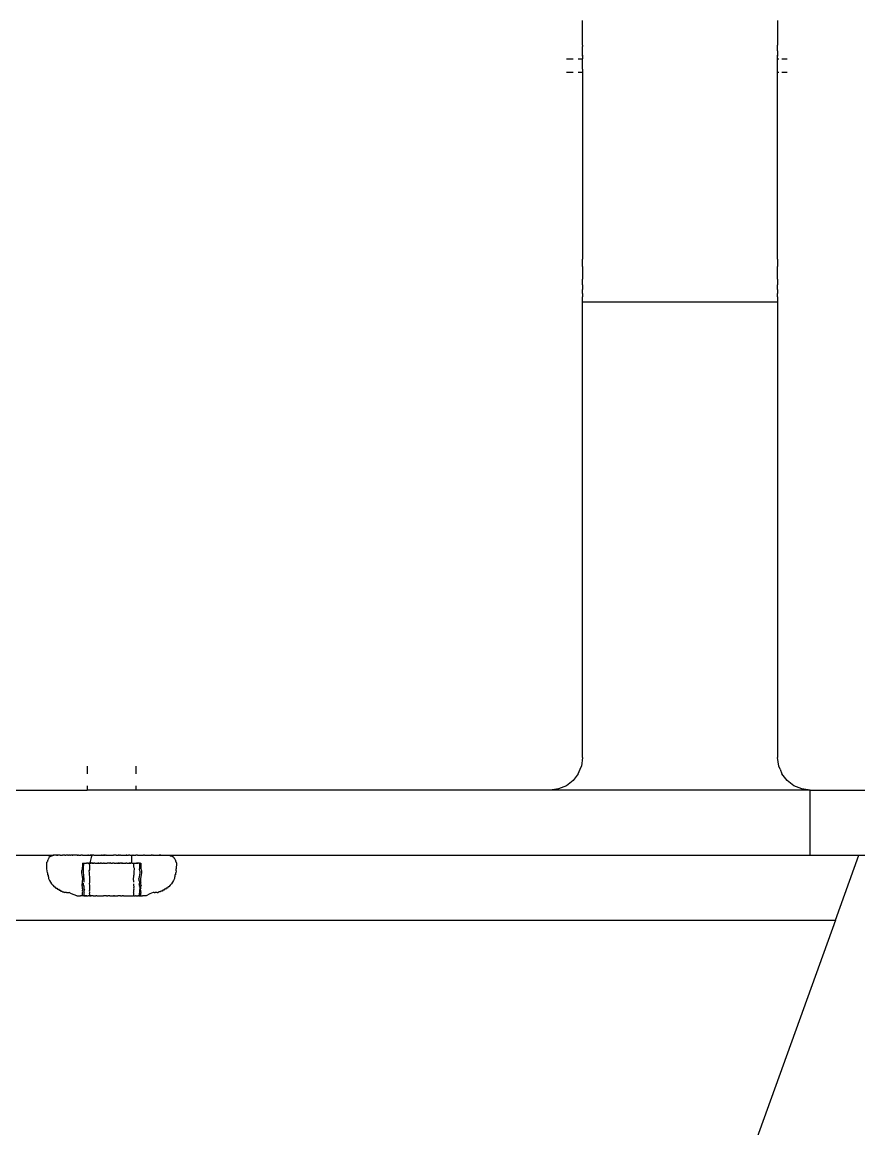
# Model space of a CAD drawing. Header units: millimetres. Extents: x -2916 to 2490, y 92 to 4100.
# Drawn here: x 1226.1 to 1277.6, y 1691 to 1759.1 of the extents above; entities that cross this region are included whole.
import ezdxf

# ---------------------------------------------------------------- set-up
doc = ezdxf.new("R2010")
doc.units = ezdxf.units.MM

msp = doc.modelspace()

# ---------------------------------------------------------------- linework, layer by layer
for p, q in [((1260.555, 1759.005), (1260.555, 1759.21)), ((1272.555, 1759.21), (1272.555, 1759.005)), ((1260.555, 1758.633), (1260.555, 1759.005)), ((1260.555, 1758.121), (1260.555, 1758.633)), ((1272.555, 1759.005), (1272.555, 1758.633)), ((1272.555, 1758.633), (1272.555, 1758.121)), ((1260.555, 1758.066), (1260.555, 1758.121)), ((1260.555, 1757.685), (1260.555, 1758.066)), ((1260.555, 1757.685), (1260.555, 1757.645)), ((1272.555, 1758.121), (1272.555, 1758.066)), ((1272.555, 1758.066), (1272.555, 1757.685)), ((1272.555, 1757.645), (1272.555, 1757.685)), ((1260.555, 1757.645), (1260.555, 1757.606)), ((1260.555, 1757.334), (1260.555, 1757.606)), ((1260.555, 1757.136), (1260.555, 1757.334)), ((1260.555, 1757.075), (1260.555, 1757.136)), ((1260.555, 1757.075), (1260.555, 1757.008)), ((1260.555, 1757.034), (1260.555, 1757.075)), ((1260.555, 1757.008), (1260.555, 1757.034)), ((1260.555, 1757.008), (1260.555, 1756.892)), ((1272.555, 1757.606), (1272.555, 1757.645)), ((1272.555, 1757.334), (1272.555, 1757.606)), ((1272.555, 1757.334), (1272.555, 1757.136)), ((1272.555, 1757.136), (1272.555, 1757.075)), ((1272.555, 1757.008), (1272.555, 1757.075)), ((1272.555, 1757.075), (1272.555, 1757.034)), ((1272.555, 1757.034), (1272.555, 1757.008)), ((1272.555, 1756.892), (1272.555, 1757.008)), ((1259.555, 1756.852), (1259.969, 1756.852)), ((1260.287, 1756.852), (1260.487, 1756.852)), ((1260.487, 1756.852), (1260.555, 1756.852)), ((1260.555, 1756.892), (1260.555, 1756.852)), ((1260.555, 1756.217), (1260.555, 1756.852)), ((1272.555, 1756.852), (1272.555, 1756.892)), ((1272.555, 1756.852), (1272.623, 1756.852)), ((1272.555, 1756.217), (1272.555, 1756.852)), ((1272.823, 1756.852), (1273.14, 1756.852)), ((1259.969, 1756.002), (1259.555, 1756.002)), ((1260.487, 1756.002), (1260.287, 1756.002)), ((1260.555, 1756.002), (1260.487, 1756.002)), ((1260.555, 1756.217), (1260.555, 1756.002)), ((1260.555, 1756.002), (1260.555, 1755.31)), ((1272.555, 1756.002), (1272.555, 1756.217)), ((1272.623, 1756.002), (1272.555, 1756.002)), ((1272.555, 1755.31), (1272.555, 1756.002)), ((1273.14, 1756.002), (1272.823, 1756.002)), ((1260.555, 1755.31), (1260.555, 1754.418)), ((1272.555, 1754.418), (1272.555, 1755.31)), ((1260.555, 1754.418), (1260.555, 1753.543)), ((1272.555, 1753.543), (1272.555, 1754.418)), ((1260.555, 1753.543), (1260.555, 1752.687)), ((1272.555, 1752.687), (1272.555, 1753.543)), ((1260.555, 1752.687), (1260.555, 1751.851)), ((1272.555, 1751.851), (1272.555, 1752.687)), ((1260.555, 1751.851), (1260.555, 1751.039)), ((1272.555, 1751.039), (1272.555, 1751.851)), ((1260.555, 1751.039), (1260.555, 1750.25)), ((1272.555, 1750.25), (1272.555, 1751.039)), ((1260.555, 1750.25), (1260.555, 1749.488)), ((1272.555, 1749.488), (1272.555, 1750.25)), ((1260.555, 1749.488), (1260.555, 1748.754)), ((1272.555, 1748.754), (1272.555, 1749.488)), ((1260.555, 1748.754), (1260.555, 1748.05)), ((1272.555, 1748.05), (1272.555, 1748.754)), ((1260.555, 1748.05), (1260.555, 1747.377)), ((1272.555, 1747.377), (1272.555, 1748.05)), ((1260.555, 1747.377), (1260.555, 1746.736)), ((1272.555, 1746.736), (1272.555, 1747.377)), ((1260.555, 1746.736), (1260.555, 1746.13)), ((1260.555, 1746.13), (1260.555, 1745.56)), ((1272.555, 1746.13), (1272.555, 1746.736)), ((1272.555, 1745.56), (1272.555, 1746.13)), ((1260.555, 1745.56), (1260.555, 1745.026)), ((1272.555, 1745.026), (1272.555, 1745.56)), ((1260.555, 1745.026), (1260.555, 1744.531)), ((1272.555, 1744.531), (1272.555, 1745.026)), ((1260.555, 1744.075), (1260.555, 1744.531)), ((1260.555, 1744.075), (1260.555, 1743.659)), ((1272.555, 1744.531), (1272.555, 1744.075)), ((1272.555, 1743.659), (1272.555, 1744.075)), ((1260.555, 1743.659), (1260.555, 1743.284)), ((1272.555, 1743.284), (1272.555, 1743.659)), ((1260.555, 1742.951), (1260.555, 1743.284)), ((1260.555, 1742.951), (1260.555, 1742.662)), ((1272.555, 1743.284), (1272.555, 1742.951)), ((1272.555, 1742.662), (1272.555, 1742.951)), ((1260.555, 1742.415), (1260.555, 1742.662)), ((1260.555, 1742.415), (1260.555, 1742.213)), ((1260.555, 1742.055), (1260.555, 1742.213)), ((1260.555, 1741.942), (1260.555, 1742.055)), ((1272.555, 1742.662), (1272.555, 1742.415)), ((1272.555, 1742.213), (1272.555, 1742.415)), ((1272.555, 1742.213), (1272.555, 1742.055)), ((1272.555, 1742.055), (1272.555, 1741.942)), ((1260.555, 1741.874), (1260.555, 1741.942)), ((1272.555, 1741.874), (1260.555, 1741.874)), ((1260.555, 1713.851), (1260.555, 1741.874)), ((1272.555, 1741.942), (1272.555, 1741.874)), ((1272.555, 1741.874), (1272.555, 1713.851)), ((1260.555, 1713.851), (1260.487, 1713.334)), ((1272.623, 1713.334), (1272.555, 1713.851)), ((1230.064, 1713.334), (1230.064, 1712.851)), ((1233.045, 1713.334), (1233.045, 1712.851)), ((1260.287, 1712.851), (1259.969, 1712.437)), ((1260.287, 1712.851), (1260.402, 1713.144)), ((1260.402, 1713.144), (1260.487, 1713.334)), ((1272.707, 1713.144), (1272.623, 1713.334)), ((1272.707, 1713.144), (1272.823, 1712.851)), ((1273.14, 1712.437), (1272.823, 1712.851)), ((1230.064, 1712.119), (1230.064, 1711.92)), ((1233.045, 1712.119), (1233.045, 1711.92)), ((1259.555, 1712.119), (1259.072, 1711.92)), ((1259.969, 1712.437), (1259.555, 1712.119)), ((1273.555, 1712.119), (1273.14, 1712.437)), ((1274.037, 1711.92), (1273.555, 1712.119)), ((1224.555, 1711.851), (1230.064, 1711.851)), ((1230.064, 1711.92), (1230.064, 1711.851)), ((1230.097, 1711.851), (1230.064, 1711.851)), ((1230.153, 1711.851), (1230.097, 1711.851)), ((1230.231, 1711.851), (1230.153, 1711.851)), ((1230.33, 1711.851), (1230.231, 1711.851)), ((1230.448, 1711.851), (1230.33, 1711.851)), ((1230.475, 1711.851), (1230.448, 1711.851)), ((1230.583, 1711.851), (1230.475, 1711.851)), ((1230.614, 1711.851), (1230.583, 1711.851)), ((1230.734, 1711.851), (1230.614, 1711.851)), ((1230.768, 1711.851), (1230.734, 1711.851)), ((1230.898, 1711.851), (1230.768, 1711.851)), ((1230.934, 1711.851), (1230.898, 1711.851)), ((1231.072, 1711.851), (1230.934, 1711.851)), ((1231.11, 1711.851), (1231.072, 1711.851)), ((1231.254, 1711.851), (1231.11, 1711.851)), ((1231.293, 1711.851), (1231.254, 1711.851)), ((1231.441, 1711.851), (1231.293, 1711.851)), ((1231.48, 1711.851), (1231.441, 1711.851)), ((1231.629, 1711.851), (1231.48, 1711.851)), ((1231.669, 1711.851), (1231.629, 1711.851)), ((1231.816, 1711.851), (1231.669, 1711.851)), ((1231.855, 1711.851), (1231.816, 1711.851)), ((1231.999, 1711.851), (1231.855, 1711.851)), ((1232.037, 1711.851), (1231.999, 1711.851)), ((1232.175, 1711.851), (1232.037, 1711.851)), ((1232.211, 1711.851), (1232.175, 1711.851)), ((1232.342, 1711.851), (1232.211, 1711.851)), ((1232.375, 1711.851), (1232.342, 1711.851)), ((1232.495, 1711.851), (1232.375, 1711.851)), ((1232.526, 1711.851), (1232.495, 1711.851)), ((1232.634, 1711.851), (1232.526, 1711.851)), ((1232.662, 1711.851), (1232.634, 1711.851)), ((1232.78, 1711.851), (1232.662, 1711.851)), ((1232.879, 1711.851), (1232.78, 1711.851)), ((1232.957, 1711.851), (1232.879, 1711.851)), ((1233.012, 1711.851), (1232.957, 1711.851)), ((1233.045, 1711.851), (1233.012, 1711.851)), ((1233.045, 1711.92), (1233.045, 1711.851)), ((1258.555, 1711.851), (1233.045, 1711.851)), ((1259.072, 1711.92), (1258.555, 1711.851)), ((1274.555, 1711.851), (1258.555, 1711.851)), ((1274.555, 1711.851), (1274.037, 1711.92)), ((1274.555, 1707.851), (1274.555, 1711.851)), ((1274.555, 1711.851), (1280.064, 1711.851)), ((1185.146, 1707.842), (1227.963, 1707.842)), ((1227.558, 1707.351), (1227.555, 1706.999)), ((1227.578, 1707.403), (1227.558, 1707.351)), ((1227.578, 1707.403), (1227.588, 1707.449)), ((1227.588, 1707.449), (1227.614, 1707.449)), ((1227.616, 1707.543), (1227.614, 1707.449)), ((1227.616, 1707.543), (1227.642, 1707.543)), ((1227.662, 1707.629), (1227.642, 1707.543)), ((1227.662, 1707.629), (1227.687, 1707.629)), ((1227.708, 1707.705), (1227.687, 1707.629)), ((1227.784, 1707.767), (1227.708, 1707.705)), ((1227.824, 1707.767), (1227.784, 1707.767)), ((1227.87, 1707.813), (1227.824, 1707.767)), ((1227.942, 1707.813), (1227.87, 1707.813)), ((1227.963, 1707.842), (1227.942, 1707.813)), ((1228.034, 1707.842), (1227.963, 1707.842)), ((1227.963, 1707.842), (1228.002, 1707.842)), ((1228.034, 1707.842), (1228.002, 1707.842)), ((1228.074, 1707.842), (1228.034, 1707.842)), ((1228.123, 1707.842), (1228.074, 1707.842)), ((1228.18, 1707.842), (1228.123, 1707.842)), ((1228.245, 1707.842), (1228.18, 1707.842)), ((1228.18, 1707.842), (1228.217, 1707.842)), ((1228.217, 1707.842), (1228.245, 1707.842)), ((1228.319, 1707.842), (1228.245, 1707.842)), ((1228.365, 1707.842), (1228.319, 1707.842)), ((1228.4, 1707.842), (1228.365, 1707.842)), ((1228.4, 1707.842), (1228.45, 1707.842)), ((1228.45, 1707.842), (1228.488, 1707.842)), ((1228.488, 1707.842), (1228.543, 1707.842)), ((1228.584, 1707.842), (1228.543, 1707.842)), ((1228.643, 1707.842), (1228.584, 1707.842)), ((1228.687, 1707.842), (1228.643, 1707.842)), ((1228.687, 1707.842), (1228.75, 1707.842)), ((1228.797, 1707.842), (1228.75, 1707.842)), ((1228.864, 1707.842), (1228.797, 1707.842)), ((1228.864, 1707.842), (1228.914, 1707.842)), ((1228.985, 1707.842), (1228.914, 1707.842)), ((1228.985, 1707.842), (1229.037, 1707.842)), ((1229.111, 1707.842), (1229.037, 1707.842)), ((1229.139, 1707.851), (1229.111, 1707.842)), ((1229.166, 1707.842), (1229.111, 1707.842)), ((1229.139, 1707.851), (1229.166, 1707.842)), ((1229.244, 1707.842), (1229.166, 1707.842)), ((1229.301, 1707.842), (1229.244, 1707.842)), ((1229.382, 1707.842), (1229.301, 1707.842)), ((1229.442, 1707.842), (1229.382, 1707.842)), ((1229.442, 1707.842), (1229.476, 1707.851)), ((1229.525, 1707.842), (1229.476, 1707.851)), ((1229.525, 1707.842), (1229.587, 1707.842)), ((1229.587, 1707.842), (1229.64, 1707.851)), ((1229.64, 1707.851), (1229.673, 1707.842)), ((1229.719, 1707.851), (1229.673, 1707.842)), ((1229.765, 1707.851), (1229.719, 1707.851)), ((1229.765, 1707.851), (1229.826, 1707.842)), ((1229.768, 1707.351), (1229.803, 1707.351)), ((1229.768, 1707.351), (1229.768, 1707.225)), ((1229.803, 1707.351), (1229.856, 1707.351)), ((1229.856, 1707.351), (1229.803, 1707.153)), ((1229.826, 1707.842), (1229.88, 1707.851)), ((1229.856, 1707.351), (1229.925, 1707.351)), ((1229.856, 1707.351), (1229.887, 1707.351)), ((1229.88, 1707.851), (1229.95, 1707.851)), ((1229.887, 1707.351), (1229.925, 1707.351)), ((1229.925, 1707.351), (1229.961, 1707.351)), ((1229.95, 1707.851), (1229.983, 1707.842)), ((1229.961, 1707.351), (1230.012, 1707.351)), ((1229.983, 1707.842), (1230.042, 1707.851)), ((1230.077, 1707.351), (1230.012, 1707.351)), ((1230.049, 1707.351), (1230.012, 1707.351)), ((1230.042, 1707.851), (1230.079, 1707.849)), ((1230.104, 1707.351), (1230.049, 1707.351)), ((1230.147, 1707.351), (1230.077, 1707.351)), ((1230.104, 1707.351), (1230.077, 1707.351)), ((1230.079, 1707.849), (1230.106, 1707.851)), ((1230.079, 1707.849), (1230.144, 1707.842)), ((1230.104, 1707.351), (1230.147, 1707.351)), ((1230.144, 1707.842), (1230.106, 1707.851)), ((1230.144, 1707.842), (1230.212, 1707.842)), ((1230.147, 1707.351), (1230.19, 1707.351)), ((1230.241, 1707.351), (1230.19, 1707.351)), ((1230.19, 1707.351), (1230.192, 1707.177)), ((1230.212, 1707.842), (1230.241, 1707.851)), ((1230.212, 1707.842), (1230.28, 1707.846)), ((1230.308, 1707.842), (1230.241, 1707.851)), ((1230.241, 1707.351), (1230.285, 1707.351)), ((1230.259, 1707.543), (1230.249, 1707.449)), ((1230.249, 1707.449), (1230.285, 1707.351)), ((1230.274, 1707.629), (1230.259, 1707.543)), ((1230.294, 1707.705), (1230.274, 1707.629)), ((1230.28, 1707.846), (1230.308, 1707.842)), ((1230.348, 1707.351), (1230.285, 1707.351)), ((1230.319, 1707.767), (1230.294, 1707.705)), ((1230.378, 1707.851), (1230.308, 1707.842)), ((1230.308, 1707.842), (1230.34, 1707.851)), ((1230.308, 1707.842), (1230.319, 1707.767)), ((1230.348, 1707.351), (1230.311, 1707.351)), ((1230.34, 1707.851), (1230.378, 1707.851)), ((1230.424, 1707.351), (1230.348, 1707.351)), ((1230.348, 1707.351), (1230.38, 1707.351)), ((1230.434, 1707.851), (1230.378, 1707.851)), ((1230.38, 1707.351), (1230.424, 1707.351)), ((1230.424, 1707.351), (1230.464, 1707.351)), ((1230.475, 1707.842), (1230.434, 1707.851)), ((1230.521, 1707.351), (1230.464, 1707.351)), ((1230.475, 1707.842), (1230.517, 1707.851)), ((1230.517, 1707.851), (1230.569, 1707.851)), ((1230.521, 1707.351), (1230.565, 1707.351)), ((1230.565, 1707.351), (1230.662, 1707.351)), ((1230.569, 1707.851), (1230.645, 1707.842)), ((1230.569, 1707.851), (1230.598, 1707.851)), ((1230.598, 1707.851), (1230.645, 1707.842)), ((1230.645, 1707.842), (1230.669, 1707.851)), ((1230.645, 1707.842), (1230.71, 1707.851)), ((1230.662, 1707.351), (1230.708, 1707.351)), ((1230.662, 1707.351), (1230.735, 1707.351)), ((1230.669, 1707.851), (1230.71, 1707.851)), ((1230.778, 1707.351), (1230.708, 1707.351)), ((1230.71, 1707.851), (1230.774, 1707.851)), ((1230.735, 1707.351), (1230.805, 1707.351)), ((1230.774, 1707.851), (1230.816, 1707.842)), ((1230.778, 1707.351), (1230.805, 1707.351)), ((1230.805, 1707.351), (1230.871, 1707.351)), ((1230.816, 1707.842), (1230.871, 1707.851)), ((1230.871, 1707.851), (1230.915, 1707.849)), ((1230.871, 1707.351), (1230.902, 1707.373)), ((1230.949, 1707.351), (1230.902, 1707.373)), ((1230.915, 1707.849), (1230.944, 1707.851)), ((1230.915, 1707.849), (1230.99, 1707.842)), ((1230.99, 1707.842), (1230.944, 1707.851)), ((1230.949, 1707.351), (1231.02, 1707.351)), ((1230.99, 1707.842), (1231.064, 1707.842)), ((1231.02, 1707.351), (1231.061, 1707.351)), ((1231.109, 1707.351), (1231.061, 1707.351)), ((1231.089, 1707.851), (1231.064, 1707.842)), ((1231.117, 1707.848), (1231.064, 1707.842)), ((1231.089, 1707.851), (1231.117, 1707.848)), ((1231.109, 1707.351), (1231.14, 1707.351)), ((1231.117, 1707.848), (1231.179, 1707.851)), ((1231.143, 1707.851), (1231.117, 1707.848)), ((1231.14, 1707.351), (1231.196, 1707.351)), ((1231.143, 1707.851), (1231.179, 1707.851)), ((1231.235, 1707.851), (1231.179, 1707.851)), ((1231.196, 1707.351), (1231.258, 1707.351)), ((1231.235, 1707.851), (1231.345, 1707.851)), ((1231.258, 1707.351), (1231.286, 1707.351)), ((1231.345, 1707.351), (1231.286, 1707.351)), ((1231.314, 1707.351), (1231.286, 1707.351)), ((1231.386, 1707.351), (1231.314, 1707.351)), ((1231.345, 1707.851), (1231.435, 1707.851)), ((1231.386, 1707.351), (1231.345, 1707.351)), ((1231.432, 1707.351), (1231.386, 1707.351)), ((1231.432, 1707.351), (1231.469, 1707.374)), ((1231.435, 1707.851), (1231.514, 1707.851)), ((1231.514, 1707.351), (1231.469, 1707.374)), ((1231.514, 1707.851), (1231.56, 1707.851)), ((1231.514, 1707.351), (1231.578, 1707.351)), ((1231.56, 1707.851), (1231.592, 1707.842)), ((1231.578, 1707.351), (1231.617, 1707.351)), ((1231.592, 1707.842), (1231.685, 1707.851)), ((1231.685, 1707.351), (1231.617, 1707.351)), ((1231.763, 1707.851), (1231.685, 1707.851)), ((1231.724, 1707.351), (1231.685, 1707.351)), ((1231.724, 1707.351), (1231.798, 1707.351)), ((1231.853, 1707.851), (1231.763, 1707.851)), ((1231.798, 1707.351), (1231.824, 1707.351)), ((1231.853, 1707.851), (1231.931, 1707.851)), ((1231.853, 1707.373), (1231.87, 1707.351)), ((1231.87, 1707.351), (1231.944, 1707.351)), ((1231.931, 1707.851), (1231.967, 1707.851)), ((1231.944, 1707.351), (1232.015, 1707.351)), ((1231.969, 1707.351), (1231.944, 1707.351)), ((1232.015, 1707.851), (1231.967, 1707.851)), ((1232.015, 1707.351), (1231.969, 1707.351)), ((1232.015, 1707.851), (1232.046, 1707.842)), ((1232.015, 1707.351), (1232.084, 1707.351)), ((1232.084, 1707.351), (1232.045, 1707.351)), ((1232.112, 1707.851), (1232.046, 1707.842)), ((1232.114, 1707.351), (1232.084, 1707.351)), ((1232.112, 1707.851), (1232.169, 1707.851)), ((1232.169, 1707.351), (1232.114, 1707.351)), ((1232.169, 1707.851), (1232.238, 1707.851)), ((1232.238, 1707.351), (1232.169, 1707.351)), ((1232.169, 1707.351), (1232.21, 1707.351)), ((1232.238, 1707.351), (1232.21, 1707.351)), ((1232.238, 1707.851), (1232.312, 1707.851)), ((1232.238, 1707.351), (1232.312, 1707.362)), ((1232.312, 1707.851), (1232.374, 1707.851)), ((1232.312, 1707.362), (1232.374, 1707.351)), ((1232.374, 1707.851), (1232.44, 1707.851)), ((1232.374, 1707.351), (1232.447, 1707.351)), ((1232.44, 1707.851), (1232.465, 1707.842)), ((1232.495, 1707.351), (1232.447, 1707.351)), ((1232.465, 1707.842), (1232.521, 1707.851)), ((1232.495, 1707.851), (1232.465, 1707.842)), ((1232.495, 1707.851), (1232.552, 1707.851)), ((1232.495, 1707.351), (1232.552, 1707.351)), ((1232.521, 1707.851), (1232.552, 1707.851)), ((1232.552, 1707.851), (1232.599, 1707.851)), ((1232.552, 1707.351), (1232.599, 1707.351)), ((1232.645, 1707.851), (1232.599, 1707.851)), ((1232.599, 1707.351), (1232.645, 1707.351)), ((1232.683, 1707.851), (1232.645, 1707.851)), ((1232.718, 1707.351), (1232.645, 1707.351)), ((1232.645, 1707.351), (1232.683, 1707.351)), ((1232.683, 1707.851), (1232.745, 1707.851)), ((1232.683, 1707.351), (1232.745, 1707.351)), ((1232.745, 1707.351), (1232.718, 1707.351)), ((1232.745, 1707.851), (1232.818, 1707.851)), ((1232.745, 1707.851), (1232.786, 1707.851)), ((1232.786, 1707.351), (1232.745, 1707.351)), ((1232.786, 1707.851), (1232.818, 1707.851)), ((1232.786, 1707.851), (1232.791, 1707.767)), ((1232.791, 1707.767), (1232.786, 1707.705)), ((1232.786, 1707.705), (1232.786, 1707.629)), ((1232.786, 1707.629), (1232.786, 1707.543)), ((1232.786, 1707.543), (1232.786, 1707.449)), ((1232.786, 1707.449), (1232.786, 1707.351)), ((1232.824, 1707.351), (1232.786, 1707.351)), ((1232.818, 1707.851), (1232.868, 1707.851)), ((1232.824, 1707.351), (1232.868, 1707.351)), ((1232.897, 1707.842), (1232.868, 1707.851)), ((1232.868, 1707.351), (1232.919, 1707.351)), ((1232.897, 1707.842), (1232.954, 1707.851)), ((1232.919, 1707.351), (1232.962, 1707.351)), ((1232.919, 1707.351), (1232.919, 1707.125)), ((1232.954, 1707.851), (1233.003, 1707.851)), ((1232.962, 1707.351), (1233.032, 1707.351)), ((1232.962, 1707.351), (1233.005, 1707.351)), ((1233.003, 1707.851), (1233.059, 1707.842)), ((1233.005, 1707.351), (1233.06, 1707.351)), ((1233.005, 1707.351), (1233.032, 1707.351)), ((1233.032, 1707.351), (1233.098, 1707.351)), ((1233.087, 1707.851), (1233.059, 1707.842)), ((1233.06, 1707.351), (1233.098, 1707.351)), ((1233.135, 1707.851), (1233.087, 1707.851)), ((1233.168, 1707.351), (1233.098, 1707.351)), ((1233.098, 1707.351), (1233.14, 1707.351)), ((1233.164, 1707.851), (1233.135, 1707.851)), ((1233.14, 1707.351), (1233.168, 1707.351)), ((1233.164, 1707.851), (1233.218, 1707.842)), ((1233.232, 1707.351), (1233.168, 1707.351)), ((1233.218, 1707.842), (1233.279, 1707.851)), ((1233.232, 1707.351), (1233.273, 1707.351)), ((1233.335, 1707.351), (1233.273, 1707.351)), ((1233.273, 1707.351), (1233.273, 1707.243)), ((1233.279, 1707.851), (1233.307, 1707.849)), ((1233.307, 1707.849), (1233.345, 1707.851)), ((1233.307, 1707.849), (1233.372, 1707.842)), ((1233.345, 1707.851), (1233.372, 1707.842)), ((1233.363, 1707.351), (1233.368, 1706.999)), ((1233.372, 1707.842), (1233.436, 1707.842)), ((1233.436, 1707.842), (1233.469, 1707.851)), ((1233.469, 1707.851), (1233.522, 1707.842)), ((1233.584, 1707.842), (1233.522, 1707.842)), ((1233.584, 1707.842), (1233.634, 1707.851)), ((1233.634, 1707.851), (1233.668, 1707.842)), ((1233.668, 1707.842), (1233.707, 1707.851)), ((1233.707, 1707.851), (1233.75, 1707.851)), ((1233.75, 1707.851), (1233.808, 1707.842)), ((1233.808, 1707.842), (1233.862, 1707.851)), ((1233.862, 1707.851), (1233.943, 1707.842)), ((1233.943, 1707.842), (1233.97, 1707.851)), ((1233.943, 1707.842), (1233.998, 1707.842)), ((1233.97, 1707.851), (1233.998, 1707.842)), ((1234.036, 1707.851), (1233.998, 1707.842)), ((1234.036, 1707.851), (1234.074, 1707.851)), ((1234.125, 1707.842), (1234.074, 1707.851)), ((1234.125, 1707.842), (1234.174, 1707.851)), ((1234.174, 1707.851), (1234.234, 1707.851)), ((1234.234, 1707.851), (1234.269, 1707.851)), ((1234.269, 1707.851), (1234.312, 1707.842)), ((1234.312, 1707.842), (1234.359, 1707.851)), ((1234.359, 1707.851), (1234.444, 1707.851)), ((1234.444, 1707.851), (1234.495, 1707.851)), ((1234.495, 1707.851), (1234.524, 1707.851)), ((1234.566, 1707.842), (1234.495, 1707.851)), ((1234.524, 1707.851), (1234.599, 1707.851)), ((1234.599, 1707.851), (1234.566, 1707.842)), ((1234.599, 1707.851), (1234.669, 1707.851)), ((1234.669, 1707.851), (1234.733, 1707.851)), ((1234.733, 1707.851), (1234.792, 1707.851)), ((1234.792, 1707.851), (1234.844, 1707.851)), ((1234.844, 1707.851), (1234.892, 1707.851)), ((1234.892, 1707.851), (1234.933, 1707.851)), ((1234.933, 1707.851), (1234.968, 1707.851)), ((1234.968, 1707.851), (1234.998, 1707.851)), ((1234.968, 1707.851), (1235.035, 1707.842)), ((1235.035, 1707.842), (1235.076, 1707.842)), ((1235.076, 1707.842), (1235.108, 1707.842)), ((1235.076, 1707.842), (1235.146, 1707.842)), ((1235.108, 1707.842), (1235.146, 1707.842)), ((1235.146, 1707.842), (1274.555, 1707.851)), ((1235.146, 1707.842), (1235.167, 1707.813)), ((1235.167, 1707.813), (1235.239, 1707.813)), ((1235.239, 1707.813), (1235.286, 1707.767)), ((1235.286, 1707.767), (1235.326, 1707.767)), ((1235.326, 1707.767), (1235.401, 1707.705)), ((1235.401, 1707.705), (1235.422, 1707.629)), ((1235.447, 1707.629), (1235.422, 1707.629)), ((1235.447, 1707.629), (1235.468, 1707.543)), ((1235.493, 1707.543), (1235.468, 1707.543)), ((1235.493, 1707.543), (1235.496, 1707.449)), ((1235.522, 1707.449), (1235.496, 1707.449)), ((1235.522, 1707.449), (1235.555, 1707.351)), ((1235.555, 1707.351), (1235.542, 1706.999)), ((1274.555, 1707.851), (1277.555, 1707.851)), ((1276.113, 1703.851), (1277.555, 1707.851)), ((1277.555, 1707.851), (1277.963, 1707.842)), ((1227.555, 1706.999), (1227.583, 1706.877)), ((1227.583, 1706.877), (1227.598, 1706.755)), ((1227.598, 1706.755), (1227.624, 1706.755)), ((1227.624, 1706.755), (1227.623, 1706.636)), ((1227.623, 1706.636), (1227.648, 1706.636)), ((1227.648, 1706.636), (1227.657, 1706.518)), ((1229.726, 1706.931), (1229.708, 1706.877)), ((1229.708, 1706.877), (1229.715, 1706.755)), ((1229.715, 1706.755), (1229.726, 1706.636)), ((1229.749, 1706.999), (1229.726, 1706.931)), ((1229.726, 1706.636), (1229.742, 1706.518)), ((1229.768, 1707.225), (1229.749, 1706.999)), ((1229.803, 1707.153), (1229.803, 1706.999)), ((1229.803, 1706.999), (1229.803, 1706.945)), ((1229.803, 1706.945), (1229.809, 1706.877)), ((1229.809, 1706.877), (1229.816, 1706.755)), ((1229.816, 1706.755), (1229.827, 1706.636)), ((1229.827, 1706.636), (1229.842, 1706.518)), ((1230.193, 1706.942), (1230.17, 1706.877)), ((1230.17, 1706.877), (1230.175, 1706.755)), ((1230.175, 1706.755), (1230.184, 1706.636)), ((1230.184, 1706.636), (1230.196, 1706.518)), ((1230.192, 1707.177), (1230.193, 1706.999)), ((1230.193, 1706.999), (1230.193, 1706.942)), ((1232.919, 1707.125), (1232.948, 1707.055)), ((1232.926, 1706.636), (1232.919, 1706.57)), ((1232.934, 1706.755), (1232.926, 1706.636)), ((1232.939, 1706.877), (1232.934, 1706.755)), ((1232.944, 1706.969), (1232.939, 1706.877)), ((1232.945, 1706.999), (1232.944, 1706.969)), ((1232.948, 1707.055), (1232.945, 1706.999)), ((1233.283, 1706.636), (1233.268, 1706.518)), ((1233.273, 1707.243), (1233.273, 1706.999)), ((1233.28, 1706.967), (1233.273, 1706.999)), ((1233.3, 1706.877), (1233.28, 1706.967)), ((1233.293, 1706.755), (1233.283, 1706.636)), ((1233.3, 1706.877), (1233.293, 1706.755)), ((1233.383, 1706.636), (1233.367, 1706.518)), ((1233.368, 1706.999), (1233.377, 1706.967)), ((1233.377, 1706.967), (1233.401, 1706.877)), ((1233.394, 1706.755), (1233.383, 1706.636)), ((1233.401, 1706.877), (1233.394, 1706.755)), ((1235.461, 1706.636), (1235.452, 1706.518)), ((1235.487, 1706.636), (1235.461, 1706.636)), ((1235.511, 1706.755), (1235.485, 1706.755)), ((1235.485, 1706.755), (1235.487, 1706.636)), ((1235.526, 1706.877), (1235.511, 1706.755)), ((1235.526, 1706.877), (1235.542, 1706.999)), ((1227.657, 1706.518), (1227.683, 1706.518)), ((1227.683, 1706.518), (1227.685, 1706.404)), ((1227.685, 1706.404), (1227.738, 1706.294)), ((1227.738, 1706.294), (1227.8, 1706.188)), ((1227.8, 1706.188), (1227.87, 1706.088)), ((1227.87, 1706.088), (1227.948, 1705.994)), ((1227.948, 1705.994), (1228.034, 1705.906)), ((1229.747, 1706.188), (1229.729, 1705.994)), ((1229.729, 1705.994), (1229.744, 1705.85)), ((1229.742, 1706.518), (1229.763, 1706.404)), ((1229.763, 1706.404), (1229.747, 1706.188)), ((1229.803, 1706.033), (1229.824, 1706.088)), ((1229.803, 1706.033), (1229.819, 1705.994)), ((1229.819, 1705.994), (1229.843, 1705.942)), ((1229.824, 1706.088), (1229.839, 1706.116)), ((1229.842, 1706.518), (1229.861, 1706.404)), ((1229.843, 1705.942), (1229.86, 1705.906)), ((1229.861, 1706.404), (1229.856, 1706.294)), ((1229.856, 1706.294), (1229.856, 1706.188)), ((1230.198, 1706.188), (1230.177, 1706.088)), ((1230.177, 1706.088), (1230.207, 1705.994)), ((1230.196, 1706.518), (1230.211, 1706.404)), ((1230.211, 1706.404), (1230.198, 1706.294)), ((1230.198, 1706.294), (1230.198, 1706.188)), ((1230.207, 1705.994), (1230.2, 1705.906)), ((1232.898, 1706.404), (1232.887, 1706.333)), ((1232.887, 1706.333), (1232.919, 1706.294)), ((1232.914, 1706.518), (1232.898, 1706.404)), ((1232.902, 1706.088), (1232.903, 1705.994)), ((1232.903, 1705.994), (1232.938, 1705.906)), ((1232.919, 1706.57), (1232.914, 1706.518)), ((1232.919, 1706.294), (1232.919, 1706.188)), ((1233.268, 1706.518), (1233.248, 1706.404)), ((1233.267, 1706.294), (1233.248, 1706.404)), ((1233.261, 1706.088), (1233.251, 1706.061)), ((1233.291, 1705.994), (1233.251, 1706.061)), ((1233.293, 1706.188), (1233.261, 1706.088)), ((1233.291, 1705.994), (1233.265, 1705.939)), ((1233.265, 1705.939), (1233.283, 1705.906)), ((1233.293, 1706.188), (1233.267, 1706.294)), ((1233.347, 1706.404), (1233.333, 1706.343)), ((1233.36, 1706.294), (1233.333, 1706.343)), ((1233.38, 1705.994), (1233.337, 1705.906)), ((1233.367, 1706.518), (1233.347, 1706.404)), ((1233.362, 1706.188), (1233.349, 1706.148)), ((1233.36, 1706.088), (1233.349, 1706.148)), ((1233.362, 1706.188), (1233.36, 1706.294)), ((1233.38, 1705.994), (1233.36, 1706.088)), ((1235.161, 1705.994), (1235.076, 1705.906)), ((1235.239, 1706.088), (1235.161, 1705.994)), ((1235.31, 1706.188), (1235.239, 1706.088)), ((1235.371, 1706.294), (1235.31, 1706.188)), ((1235.425, 1706.404), (1235.371, 1706.294)), ((1235.427, 1706.518), (1235.425, 1706.404)), ((1235.452, 1706.518), (1235.427, 1706.518)), ((1228.034, 1705.906), (1228.071, 1705.906)), ((1228.071, 1705.906), (1228.126, 1705.826)), ((1228.126, 1705.826), (1228.163, 1705.826)), ((1228.163, 1705.826), (1228.193, 1705.826)), ((1228.193, 1705.826), (1228.225, 1705.754)), ((1228.225, 1705.754), (1228.26, 1705.754)), ((1228.26, 1705.754), (1228.29, 1705.754)), ((1228.29, 1705.754), (1228.329, 1705.69)), ((1228.329, 1705.69), (1228.363, 1705.69)), ((1228.363, 1705.69), (1228.392, 1705.69)), ((1228.392, 1705.69), (1228.438, 1705.634)), ((1228.438, 1705.634), (1228.499, 1705.634)), ((1228.499, 1705.634), (1228.551, 1705.588)), ((1228.551, 1705.588), (1228.61, 1705.588)), ((1228.61, 1705.588), (1228.628, 1705.568)), ((1228.628, 1705.568), (1228.666, 1705.551)), ((1228.723, 1705.551), (1228.666, 1705.551)), ((1228.796, 1705.551), (1228.723, 1705.551)), ((1228.796, 1705.551), (1228.842, 1705.551)), ((1228.842, 1705.551), (1228.896, 1705.551)), ((1228.896, 1705.551), (1228.956, 1705.551)), ((1229.095, 1705.472), (1228.956, 1705.551)), ((1229.429, 1705.351), (1229.095, 1705.472)), ((1229.429, 1705.351), (1229.639, 1705.351)), ((1229.768, 1705.351), (1229.639, 1705.351)), ((1229.744, 1705.85), (1229.759, 1705.826)), ((1229.759, 1705.826), (1229.768, 1705.754)), ((1229.768, 1705.754), (1229.762, 1705.716)), ((1229.762, 1705.716), (1229.768, 1705.69)), ((1229.763, 1705.551), (1229.787, 1705.588)), ((1229.768, 1705.51), (1229.763, 1705.551)), ((1229.768, 1705.624), (1229.768, 1705.69)), ((1229.787, 1705.588), (1229.768, 1705.624)), ((1229.768, 1705.484), (1229.768, 1705.51)), ((1229.768, 1705.43), (1229.768, 1705.484)), ((1229.768, 1705.396), (1229.768, 1705.43)), ((1229.768, 1705.351), (1229.768, 1705.396)), ((1229.803, 1705.351), (1229.768, 1705.351)), ((1229.856, 1705.351), (1229.803, 1705.351)), ((1229.856, 1705.826), (1229.847, 1705.787)), ((1229.847, 1705.787), (1229.869, 1705.754)), ((1229.86, 1705.906), (1229.856, 1705.826)), ((1229.865, 1705.69), (1229.856, 1705.634)), ((1229.856, 1705.634), (1229.857, 1705.588)), ((1229.879, 1705.551), (1229.856, 1705.509)), ((1229.856, 1705.509), (1229.856, 1705.457)), ((1229.856, 1705.457), (1229.856, 1705.425)), ((1229.856, 1705.425), (1229.856, 1705.351)), ((1229.925, 1705.351), (1229.856, 1705.351)), ((1229.856, 1705.351), (1229.887, 1705.351)), ((1229.857, 1705.588), (1229.879, 1705.551)), ((1229.887, 1705.732), (1229.865, 1705.69)), ((1229.869, 1705.754), (1229.887, 1705.732)), ((1229.887, 1705.351), (1229.961, 1705.351)), ((1229.887, 1705.351), (1229.925, 1705.351)), ((1229.925, 1705.351), (1229.996, 1705.351)), ((1229.925, 1705.351), (1229.961, 1705.351)), ((1230.036, 1705.351), (1229.961, 1705.351)), ((1229.996, 1705.351), (1230.036, 1705.351)), ((1230.036, 1705.351), (1230.073, 1705.351)), ((1230.073, 1705.351), (1230.12, 1705.351)), ((1230.153, 1705.351), (1230.12, 1705.351)), ((1230.204, 1705.351), (1230.153, 1705.351)), ((1230.203, 1705.69), (1230.191, 1705.634)), ((1230.191, 1705.634), (1230.202, 1705.588)), ((1230.203, 1705.516), (1230.191, 1705.485)), ((1230.191, 1705.485), (1230.203, 1705.446)), ((1230.2, 1705.906), (1230.208, 1705.826)), ((1230.208, 1705.826), (1230.201, 1705.754)), ((1230.201, 1705.754), (1230.203, 1705.69)), ((1230.202, 1705.588), (1230.203, 1705.551)), ((1230.203, 1705.551), (1230.203, 1705.516)), ((1230.203, 1705.446), (1230.204, 1705.41)), ((1230.204, 1705.41), (1230.204, 1705.351)), ((1230.204, 1705.351), (1230.232, 1705.351)), ((1230.258, 1705.351), (1230.204, 1705.351)), ((1230.232, 1705.351), (1230.307, 1705.351)), ((1230.307, 1705.351), (1230.258, 1705.351)), ((1230.348, 1705.351), (1230.307, 1705.351)), ((1230.422, 1705.351), (1230.348, 1705.351)), ((1230.387, 1705.351), (1230.348, 1705.351)), ((1230.422, 1705.351), (1230.387, 1705.351)), ((1230.422, 1705.351), (1230.54, 1705.351)), ((1230.54, 1705.351), (1230.582, 1705.351)), ((1230.656, 1705.351), (1230.582, 1705.351)), ((1230.656, 1705.351), (1230.789, 1705.351)), ((1230.789, 1705.351), (1230.864, 1705.351)), ((1230.864, 1705.351), (1230.891, 1705.351)), ((1230.891, 1705.351), (1230.948, 1705.351)), ((1230.948, 1705.351), (1231.003, 1705.351)), ((1231.003, 1705.351), (1231.061, 1705.351)), ((1231.109, 1705.351), (1231.061, 1705.351)), ((1231.145, 1705.351), (1231.109, 1705.351)), ((1231.196, 1705.351), (1231.145, 1705.351)), ((1231.258, 1705.351), (1231.196, 1705.351)), ((1231.224, 1705.351), (1231.196, 1705.351)), ((1231.258, 1705.351), (1231.224, 1705.351)), ((1231.258, 1705.351), (1231.337, 1705.351)), ((1231.37, 1705.351), (1231.337, 1705.351)), ((1231.448, 1705.351), (1231.37, 1705.351)), ((1231.448, 1705.351), (1231.513, 1705.351)), ((1231.513, 1705.351), (1231.599, 1705.351)), ((1231.599, 1705.351), (1231.673, 1705.351)), ((1231.673, 1705.351), (1231.746, 1705.351)), ((1231.709, 1705.351), (1231.673, 1705.351)), ((1231.746, 1705.351), (1231.709, 1705.351)), ((1231.746, 1705.351), (1231.799, 1705.351)), ((1231.799, 1705.351), (1231.834, 1705.351)), ((1231.834, 1705.351), (1231.897, 1705.351)), ((1231.897, 1705.351), (1231.944, 1705.351)), ((1231.991, 1705.351), (1231.944, 1705.351)), ((1232.02, 1705.351), (1231.991, 1705.351)), ((1232.084, 1705.351), (1232.02, 1705.351)), ((1232.118, 1705.351), (1232.084, 1705.351)), ((1232.118, 1705.351), (1232.218, 1705.351)), ((1232.293, 1705.351), (1232.218, 1705.351)), ((1232.293, 1705.351), (1232.332, 1705.351)), ((1232.332, 1705.351), (1232.387, 1705.351)), ((1232.387, 1705.351), (1232.449, 1705.351)), ((1232.449, 1705.351), (1232.488, 1705.351)), ((1232.488, 1705.351), (1232.538, 1705.351)), ((1232.538, 1705.351), (1232.593, 1705.351)), ((1232.538, 1705.351), (1232.566, 1705.351)), ((1232.566, 1705.351), (1232.593, 1705.351)), ((1232.593, 1705.351), (1232.699, 1705.351)), ((1232.699, 1705.351), (1232.761, 1705.351)), ((1232.699, 1705.351), (1232.732, 1705.351)), ((1232.732, 1705.351), (1232.802, 1705.351)), ((1232.761, 1705.351), (1232.802, 1705.351)), ((1232.802, 1705.351), (1232.851, 1705.351)), ((1232.851, 1705.351), (1232.905, 1705.351)), ((1232.913, 1705.56), (1232.888, 1705.551)), ((1232.888, 1705.551), (1232.911, 1705.508)), ((1232.924, 1705.876), (1232.902, 1705.826)), ((1232.902, 1705.826), (1232.92, 1705.754)), ((1232.908, 1705.439), (1232.905, 1705.351)), ((1232.943, 1705.351), (1232.905, 1705.351)), ((1232.92, 1705.754), (1232.906, 1705.69)), ((1232.906, 1705.69), (1232.919, 1705.634)), ((1232.91, 1705.478), (1232.908, 1705.439)), ((1232.911, 1705.508), (1232.91, 1705.478)), ((1232.914, 1705.588), (1232.913, 1705.56)), ((1232.919, 1705.634), (1232.914, 1705.588)), ((1232.938, 1705.906), (1232.924, 1705.876)), ((1232.943, 1705.351), (1232.989, 1705.351)), ((1232.989, 1705.351), (1233.032, 1705.351)), ((1233.073, 1705.351), (1233.032, 1705.351)), ((1233.073, 1705.351), (1233.148, 1705.351)), ((1233.073, 1705.351), (1233.113, 1705.351)), ((1233.113, 1705.351), (1233.181, 1705.351)), ((1233.148, 1705.351), (1233.181, 1705.351)), ((1233.224, 1705.351), (1233.181, 1705.351)), ((1233.224, 1705.351), (1233.261, 1705.351)), ((1233.224, 1705.351), (1233.287, 1705.351)), ((1233.262, 1705.443), (1233.261, 1705.351)), ((1233.261, 1705.351), (1233.287, 1705.351)), ((1233.286, 1705.514), (1233.262, 1705.504)), ((1233.262, 1705.504), (1233.262, 1705.475)), ((1233.262, 1705.475), (1233.286, 1705.455)), ((1233.286, 1705.455), (1233.262, 1705.443)), ((1233.285, 1705.706), (1233.28, 1705.649)), ((1233.28, 1705.649), (1233.285, 1705.588)), ((1233.283, 1705.906), (1233.29, 1705.826)), ((1233.299, 1705.754), (1233.285, 1705.706)), ((1233.285, 1705.588), (1233.286, 1705.551)), ((1233.286, 1705.551), (1233.286, 1705.514)), ((1233.287, 1705.351), (1233.331, 1705.351)), ((1233.357, 1705.351), (1233.287, 1705.351)), ((1233.29, 1705.826), (1233.299, 1705.754)), ((1233.351, 1705.826), (1233.332, 1705.776)), ((1233.347, 1705.716), (1233.332, 1705.776)), ((1233.365, 1705.85), (1233.337, 1705.906)), ((1233.351, 1705.666), (1233.347, 1705.716)), ((1233.351, 1705.826), (1233.365, 1705.85)), ((1233.354, 1705.639), (1233.351, 1705.666)), ((1233.352, 1705.567), (1233.372, 1705.588)), ((1233.373, 1705.551), (1233.352, 1705.567)), ((1233.358, 1705.613), (1233.354, 1705.639)), ((1233.357, 1705.351), (1233.358, 1705.408)), ((1233.357, 1705.351), (1233.471, 1705.351)), ((1233.372, 1705.588), (1233.358, 1705.613)), ((1233.358, 1705.49), (1233.373, 1705.551)), ((1233.358, 1705.443), (1233.358, 1705.49)), ((1233.358, 1705.408), (1233.358, 1705.443)), ((1233.681, 1705.351), (1233.471, 1705.351)), ((1233.919, 1705.467), (1233.681, 1705.351)), ((1234.113, 1705.551), (1233.919, 1705.467)), ((1234.178, 1705.551), (1234.113, 1705.551)), ((1234.178, 1705.551), (1234.245, 1705.551)), ((1234.287, 1705.551), (1234.245, 1705.551)), ((1234.332, 1705.551), (1234.287, 1705.551)), ((1234.369, 1705.551), (1234.332, 1705.551)), ((1234.369, 1705.551), (1234.422, 1705.551)), ((1234.466, 1705.588), (1234.422, 1705.551)), ((1234.499, 1705.588), (1234.466, 1705.588)), ((1234.558, 1705.588), (1234.499, 1705.588)), ((1234.61, 1705.634), (1234.558, 1705.588)), ((1234.671, 1705.634), (1234.61, 1705.634)), ((1234.717, 1705.69), (1234.671, 1705.634)), ((1234.746, 1705.69), (1234.717, 1705.69)), ((1234.78, 1705.69), (1234.746, 1705.69)), ((1234.819, 1705.754), (1234.78, 1705.69)), ((1234.849, 1705.754), (1234.819, 1705.754)), ((1234.885, 1705.754), (1234.849, 1705.754)), ((1234.916, 1705.826), (1234.885, 1705.754)), ((1234.947, 1705.826), (1234.916, 1705.826)), ((1234.983, 1705.826), (1234.947, 1705.826)), ((1235.038, 1705.906), (1234.983, 1705.826)), ((1235.076, 1705.906), (1235.038, 1705.906)), ((1169.555, 1703.851), (1276.113, 1703.851)), ((1276.113, 1703.851), (1174.243, 1421.124))]:
    msp.add_line(p, q)

doc.saveas('drawing.dxf')
